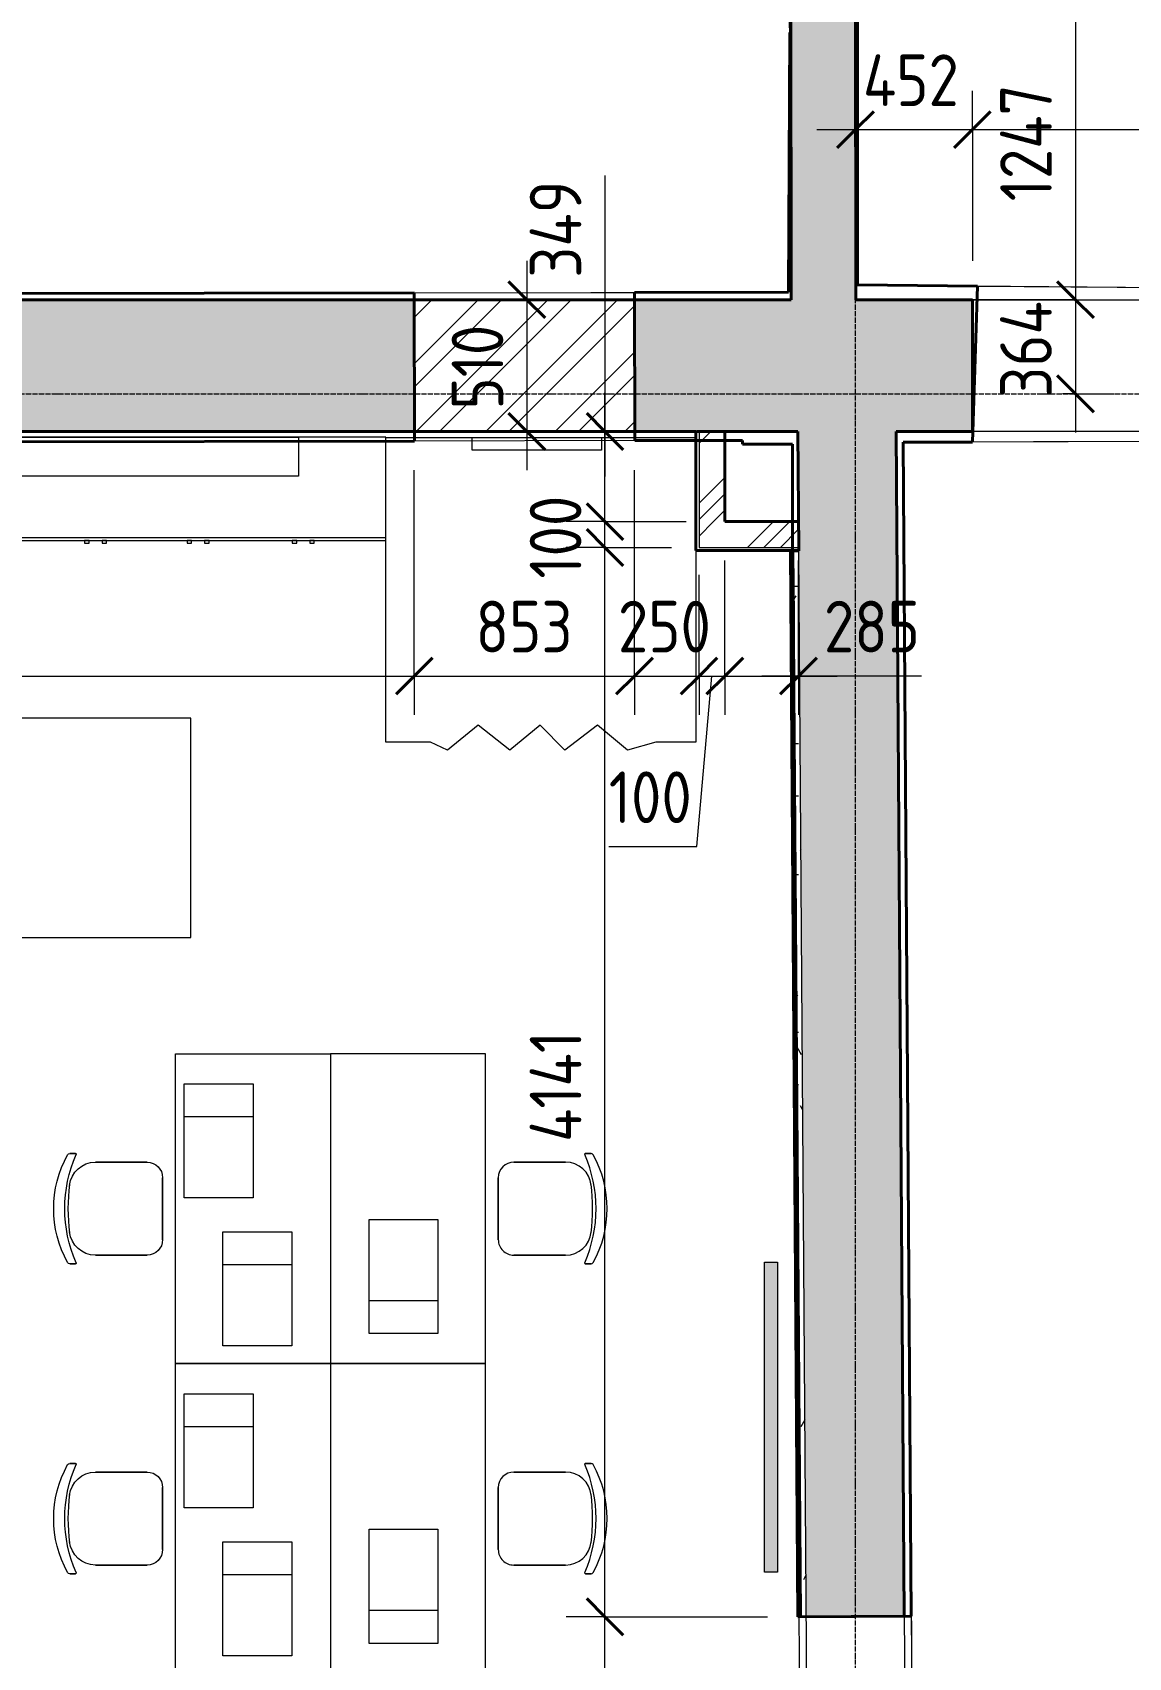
# Model space of a CAD drawing. Header units: millimetres. Extents: x -11886 to 68941, y -8130 to 45506.
# Drawn here: x -2627 to 1617, y 15663 to 21956 of the extents above; entities that cross this region are included whole.
import ezdxf

# ---------------------------------------------------------------- set-up
doc = ezdxf.new("R2010")
doc.units = ezdxf.units.MM
doc.linetypes.add('ADSK_Линия сетки', pattern=[25, 20, -2.5, 0, -2.5])
for name, color, linetype, lineweight in [('Оси', 7, 'Continuous', 9), ('Размеры', 7, 'Continuous', 9), ('Размеры-100', 7, 'Continuous', 9), ('Стены', 7, 'Continuous', 18), ('Стены внутренние', 7, 'Continuous', 18), ('Стены штриховка', 7, 'Continuous', 18)]:
    doc.layers.add(name, color=color, linetype=linetype, lineweight=lineweight)
for name, color, linetype, lineweight, true_color in [('Стены разрез', 7, 'Continuous', 40, 0xbb5389), ('ТХ', 5, 'Continuous', 9, 0x0000ff), ('ТХ 1 этаж_dwg', 7, 'Continuous', 9, 0x767676)]:
    doc.layers.add(name, color=color, linetype=linetype, lineweight=lineweight, true_color=true_color)
doc.styles.add('GOST Common_1', font='GOST_Common.ttf', dxfattribs={"width": 0.9, "height": 200})
doc.dimstyles.new('ADSK_Основной_2_мм_Округление_до_1_мм', dxfattribs={"dimscale": 304.8, "dimtxt": 201.142999, "dimasz": 0.463911, "dimexe": 0.492126, "dimexo": 0.492126, "dimgap": 0.098425, "dimtad": 1, "dimdec": 0, "dimdsep": 46, "dimtxsty": 'GOST Common_1', "dimblk1": 'OBLIQUE', "dimblk2": 'OBLIQUE', "dimsah": 1, "dimcen": 0.09, "dimdle": 0.492126, "dimazin": 2, "dimtfac": 1, "dimtdec": 4, "dimtix": 1, "dimtmove": 0, "dimatfit": 3, "dimfxl": 1, "dimtvp": 1, "dimtolj": 1, "dimtzin": 0, "dimlwd": 20, "dimlwe": 20, "dimarcsym": 2})
doc.dimstyles.new('ADSK_Основной_2_мм_Округление_до_1_мм_1', dxfattribs={"dimscale": 304.8, "dimtxt": 201.142999, "dimasz": 0.463911, "dimexe": 0.492126, "dimexo": 0.492126, "dimgap": 0.098425, "dimtad": 1, "dimdec": 0, "dimdsep": 46, "dimtxsty": 'GOST Common_1', "dimblk1": 'OBLIQUE', "dimblk2": 'OBLIQUE', "dimsah": 1, "dimcen": 0.09, "dimdle": 0.492126, "dimazin": 2, "dimtfac": 1, "dimtdec": 4, "dimtix": 1, "dimtmove": 1, "dimatfit": 3, "dimfxl": 1, "dimtvp": 1, "dimtolj": 1, "dimtzin": 0, "dimlwd": 20, "dimlwe": 20, "dimarcsym": 2})
doc.dimstyles.new('ADSK_Основной_2_мм_Округление_до_1_мм_3', dxfattribs={"dimscale": 304.8, "dimtxt": 201.142999, "dimasz": 0.463911, "dimexe": 0.492126, "dimexo": 0.492126, "dimgap": 0.098425, "dimtad": 1, "dimdec": 0, "dimdsep": 46, "dimtxsty": 'GOST Common_1', "dimblk1": 'OBLIQUE', "dimblk2": 'OBLIQUE', "dimsah": 1, "dimcen": 0.09, "dimdle": 0.492126, "dimazin": 2, "dimtfac": 1, "dimtdec": 4, "dimtix": 1, "dimtmove": 0, "dimatfit": 3, "dimfxl": 1, "dimtvp": 1, "dimtolj": 1, "dimtzin": 0, "dimlwd": 20, "dimlwe": 20, "dimarcsym": 2})
pattern_1 = [(45, (0, 0), (-179.605, 179.605), []), (45, (63.5, 0), (0, 359.2102), []), (45, (-63.5, 0), (0, 359.2102), [])]

# ---------------------------------------------------------------- blocks, each defined once
blk = doc.blocks.new('Существующие стены 1 эт - Существующие стены 1 эт-653793-01 План 1-го этажа кладочный')
at = {"layer": 'Стены', "color": 243, "true_color": 0xbb5389}
for p, q in [((566.1, 28543.8), (567.9, 20978.1)), ((305.9, 21955.8), (300.6, 22092.3)), ((300, 20950.1), (305.9, 21955.8)), ((567.9, 20978.1), (3402.1, 20953.8)), ((1032.1, 20974.1), (1012.1, 20369.9)), ((1032.1, 20974.1), (3018.4, 20957.1)), ((-3124.6, 20944.2), (300, 20950.1)), ((-1148.8, 20947.6), (-295.9, 20949.1)), ((-1148.8, 20947.6), (-1148.7, 20921)), ((-295.9, 20921), (-295.9, 20949.1)), ((-1147.8, 20411), (-1147.8, 20373.8)), ((-295, 20375.3), (-295, 20411)), ((-295, 20375.3), (-1147.8, 20373.8)), ((82.2, 20375.9), (53.7, 20375.9)), ((122.4, 20375.9), (82.2, 20375.9)), ((122.4, 20361.7), (122.4, 20375.9)), ((315.8, 20361.7), (122.4, 20361.7)), ((315.8, 20061.6), (315.8, 20361.7)), ((2891.8, 20374.6), (743.8, 20369.2)), ((743.8, 20369.2), (794.1, 13105.8)), ((2891.8, 20374.6), (1012.1, 20369.9)), ((350.4, 14320.7), (341.8, 15820.7)), ((748.6, 15823.5), (775.3, 15823.7)), ((775.3, 15823.7), (785.7, 14323.8))]:
    blk.add_line(p, q, dxfattribs=at)
at = {"layer": 'Стены разрез'}
for p, q in [((567.9, 20978.1), (567.6, 22167.6)), ((305.9, 21955.8), (300, 20950.1)), ((1032.1, 20974.1), (567.9, 20978.1)), ((1032.1, 20974.1), (1012.1, 20369.9)), ((-1148.8, 20947.6), (-3124.6, 20944.2)), ((-1148.8, 20947.6), (-1147.8, 20373.8)), ((300, 20950.1), (-295.9, 20949.1)), ((-295.9, 20949.1), (-295, 20375.3)), ((-3583.5, 20369.7), (-1147.8, 20373.8)), ((-295, 20375.3), (82.2, 20375.9)), ((82.2, 20375.9), (122.4, 20375.9)), ((122.4, 20375.9), (122.4, 20361.7)), ((122.4, 20361.7), (315.8, 20361.7)), ((315.8, 20361.7), (315.8, 19923.8)), ((743.8, 20369.2), (1012.1, 20369.9)), ((775.3, 15823.7), (743.8, 20369.2)), ((315.8, 19923.8), (318.7, 19867.1)), ((318.7, 19867.1), (341.8, 15820.7)), ((341.8, 15820.7), (775.3, 15823.7))]:
    blk.add_line(p, q, dxfattribs=at)
blk = doc.blocks.new('ТХ 1 этаж_dwg_Стул ученич штабелир _5-7-2118368-01 План 1-го этажа кладочный')
at = {"layer": 'ТХ', "color": 253, "true_color": 0xa0a0a0, "flags": 128}
for points in [[(120.1, 0), (-120.1, 0)], [(-179.9, -260.3), (-179.9, -60)], [(180.1, -260.3), (180.1, -60)], [(-213.4, -337.3), (-213.4, -359)], [(213.6, -337.3), (213.6, -359)]]:
    blk.add_lwpolyline(points, close=True, dxfattribs=at)
at = {"layer": 'ТХ', "color": 253, "true_color": 0xa0a0a0}
for centre, radius, start, end in [((-119.9, -60), 60, 90, 180), ((-119.9, -60), 60, 90, 180), ((120.1, -60), 60, 360, 90), ((120.1, -60), 60, 360, 90), ((-79.9, -260.3), 100, 180, 264.25844), ((-79.9, -260.3), 100, 180, 264.25844), ((80.1, -260.3), 100, 275.74156, 0), ((80.1, -260.3), 100, 275.74156, 0), ((-210.4, -337.3), 3, 63.89783, 180), ((-210.4, -337.3), 3, 63.89783, 180), ((-203.4, -359), 10, 180, 238.06825), ((-203.4, -359), 10, 180, 238.06825), ((0.1, 142.3), 520.8, 246.31951, 293.68049), ((0.1, 142.3), 520.8, 246.31951, 293.68049), ((0.1, 9), 430.5, 240.99166, 299.00834), ((0.1, 9), 430.5, 240.99166, 299.00834), ((0.1, 435.5), 800.4, 263.24698, 276.75302), ((0.1, 435.5), 800.4, 263.24698, 276.75302), ((203.6, -359), 10, 301.93175, 0), ((203.6, -359), 10, 301.93175, 0), ((210.6, -337.3), 3, 0, 116.10217), ((210.6, -337.3), 3, 0, 116.10217)]:
    blk.add_arc(centre, radius, start, end, dxfattribs=at)
blk = doc.blocks.new('ТХ 1 этаж_dwg_Стул ученич штабелир _5-7-2118377-01 План 1-го этажа кладочный')
at = {"layer": 'ТХ', "color": 253, "true_color": 0xa0a0a0, "flags": 128}
for points in [[(120.1, 0), (-120.1, 0)], [(-179.9, -260.3), (-179.9, -60)], [(180.1, -260.3), (180.1, -60)], [(-213.4, -337.3), (-213.4, -359)], [(213.6, -337.3), (213.6, -359)]]:
    blk.add_lwpolyline(points, close=True, dxfattribs=at)
at = {"layer": 'ТХ', "color": 253, "true_color": 0xa0a0a0}
for centre, radius, start, end in [((-119.9, -60), 60, 90, 180), ((-119.9, -60), 60, 90, 180), ((120.1, -60), 60, 360, 90), ((120.1, -60), 60, 360, 90), ((-79.9, -260.3), 100, 180, 264.25844), ((-79.9, -260.3), 100, 180, 264.25844), ((80.1, -260.3), 100, 275.74156, 0), ((80.1, -260.3), 100, 275.74156, 0), ((-210.4, -337.3), 3, 63.89783, 180), ((-210.4, -337.3), 3, 63.89783, 180), ((-203.4, -359), 10, 180, 238.06825), ((-203.4, -359), 10, 180, 238.06825), ((0.1, 142.3), 520.8, 246.31951, 293.68049), ((0.1, 142.3), 520.8, 246.31951, 293.68049), ((0.1, 9), 430.5, 240.99166, 299.00834), ((0.1, 9), 430.5, 240.99166, 299.00834), ((0.1, 435.5), 800.4, 263.24698, 276.75302), ((0.1, 435.5), 800.4, 263.24698, 276.75302), ((203.6, -359), 10, 301.93175, 0), ((203.6, -359), 10, 301.93175, 0), ((210.6, -337.3), 3, 0, 116.10217), ((210.6, -337.3), 3, 0, 116.10217)]:
    blk.add_arc(centre, radius, start, end, dxfattribs=at)
blk = doc.blocks.new('ТХ 1 этаж_dwg_Кабина примерочная-2118378-01 План 1-го этажа кладочный')
at = {"layer": 'ТХ', "color": 253, "true_color": 0xa0a0a0, "flags": 128}
for points in [[(287072.8, 3263.2), (286899.6, 3263.2), (286899.6, 4443.2), (288099.6, 4443.2), (288099.6, 3263.2), (287945.1, 3263.2), (287835.1, 3232.2), (287719.1, 3328.2), (287593.1, 3232.2), (287497.1, 3328.2), (287380.1, 3232.2), (287257.1, 3328.2), (287138.1, 3232.2)], [(287734.6, 4393.2), (287234.6, 4393.2), (287234.6, 4443.2), (287734.6, 4443.2)]]:
    blk.add_lwpolyline(points, close=True, dxfattribs=at)
blk = doc.blocks.new('ТХ 1 этаж_dwg_A$C727b9d3d-2118369-01 План 1-го этажа кладочный')
at = {"layer": 'ТХ', "color": 253, "true_color": 0xa0a0a0}
blk.add_line((388, -1450), (388, 0), dxfattribs=at)
at = {"layer": 'ТХ', "color": 253, "true_color": 0xa0a0a0, "flags": 128}
for points in [[(0, -1450), (400, -1450), (400, 0), (0, 0)], [(400, -277.1), (400, -294.4), (410.2, -294.4), (410.2, -277.1)], [(400, -344.7), (400, -362.1), (410.2, -362.1), (410.2, -344.7)], [(400, -684.1), (400, -701.5), (410.2, -701.5), (410.2, -684.1)], [(400, -751.8), (400, -769.1), (410.2, -769.1), (410.2, -751.8)], [(400, -1081), (400, -1098.4), (410.2, -1098.4), (410.2, -1081)], [(400, -1148.7), (400, -1166), (410.2, -1166), (410.2, -1148.7)]]:
    blk.add_lwpolyline(points, close=True, dxfattribs=at)
blk = doc.blocks.new('ТХ 1 этаж_dwg_Покрытие настенное-2118382-01 План 1-го этажа кладочный')
at = {"layer": 'ТХ', "color": 253, "true_color": 0xa0a0a0, "flags": 128}
for points in [[(250, -37), (250, 0), (263, 0)], [(263, 0), (2250, 0), (2250, -150)], [(2250, -150), (250, -150), (250, -37)]]:
    blk.add_lwpolyline(points, dxfattribs=at)
blk = doc.blocks.new('ТХ 1 этаж_dwg_A$C3da1b1ea-2118383-01 План 1-го этажа кладочный')
at = {"layer": 'ТХ', "true_color": 0xa0a0a0}
blk.add_hatch(color=253, dxfattribs=at).paths.add_polyline_path([(50, -1200), (50, 0), (0, 0), (0, -1200), (34.9, -1200)])
at = {"layer": 'ТХ', "color": 253, "true_color": 0xa0a0a0, "flags": 128}
blk.add_lwpolyline([(0, 0), (50, 0), (50, -1200), (0, -1200)], close=True, dxfattribs=at)
blk = doc.blocks.new('ТХ 1 этаж_dwg_Стол раскроечный-2118384-01 План 1-го этажа кладочный')
at = {"layer": 'ТХ', "color": 253, "true_color": 0xa0a0a0, "flags": 128}
blk.add_lwpolyline([(288002.1, 2846), (288002.1, 4646), (287152.1, 4646), (287152.1, 2846)], close=True, dxfattribs=at)
blk = doc.blocks.new('ТХ 1 этаж_dwg-2084881-01 План 1-го этажа кладочный')
at = {"layer": 'ТХ', "color": 253, "true_color": 0xa0a0a0, "flags": 128}
for points in [[(116527.7, -52871.6), (116527.7, -54071.6), (117127.7, -54071.6), (117127.7, -52871.6), (116527.7, -52871.6), (116527.7, -54071.6), (115927.7, -54071.6), (115927.7, -52871.6)], [(116527.7, -54071.6), (116527.7, -55271.6), (117127.7, -55271.6), (117127.7, -54071.6), (116527.7, -54071.6), (116527.7, -55271.6), (115927.7, -55271.6), (115927.7, -54071.6)]]:
    blk.add_lwpolyline(points, close=True, dxfattribs=at)
for points in [[(115961.3, -53430.2), (115961.3, -52988.2), (116228.3, -52988.2), (116228.3, -53430.2), (115961.3, -53430.2), (115961.3, -53115.2), (116228.3, -53115.2)], [(116944.2, -53513.1), (116944.2, -53955.1), (116677.2, -53955.1), (116677.2, -53513.1), (116944.2, -53513.1), (116944.2, -53828.1), (116677.2, -53828.1)], [(116111.3, -54003.2), (116111.3, -53561.2), (116378.3, -53561.2), (116378.3, -54003.2), (116111.3, -54003.2), (116111.3, -53688.2), (116378.3, -53688.2)], [(115961.3, -54630.2), (115961.3, -54188.2), (116228.3, -54188.2), (116228.3, -54630.2), (115961.3, -54630.2), (115961.3, -54315.2), (116228.3, -54315.2)], [(116944.2, -54713.1), (116944.2, -55155.1), (116677.2, -55155.1), (116677.2, -54713.1), (116944.2, -54713.1), (116944.2, -55028.1), (116677.2, -55028.1)], [(116111.3, -55203.2), (116111.3, -54761.2), (116378.3, -54761.2), (116378.3, -55203.2), (116111.3, -55203.2), (116111.3, -54888.2), (116378.3, -54888.2)]]:
    blk.add_lwpolyline(points, dxfattribs=at)
for name, p in [('ТХ 1 этаж_dwg_Покрытие настенное-2118382-01 План 1-го этажа кладочный', (114154.7, -50484.6)), ('ТХ 1 этаж_dwg_Кабина примерочная-2118378-01 План 1-го этажа кладочный', (-170157.7, -54927.9))]:
    blk.add_blockref(name, p)
for name, p, rotation in [('ТХ 1 этаж_dwg_A$C727b9d3d-2118369-01 План 1-го этажа кладочный', (116741.9, -50484.6), 270), ('ТХ 1 этаж_dwg_Стол раскроечный-2118384-01 План 1-го этажа кладочный', (111340.9, 235580.5), 270), ('ТХ 1 этаж_dwg_Стул ученич штабелир _5-7-2118368-01 План 1-го этажа кладочный', (117177.7, -53471.6), 89.99999999999999), ('ТХ 1 этаж_dwg_A$C3da1b1ea-2118383-01 План 1-го этажа кладочный', (118258.4, -54879), 180), ('ТХ 1 этаж_dwg_Стул ученич штабелир _5-7-2118368-01 План 1-го этажа кладочный', (117177.7, -54671.6), 89.99999999999999)]:
    blk.add_blockref(name, p, dxfattribs=dict(rotation=rotation))
at = {"extrusion": (0, 0, -1), "zscale": -1, "rotation": 90.00000000000001}
for p in [(-115877.7, -53471.6), (-115877.7, -54671.6)]:
    blk.add_blockref('ТХ 1 этаж_dwg_Стул ученич штабелир _5-7-2118377-01 План 1-го этажа кладочный', p, dxfattribs=at)
blk = doc.blocks.new('DIMBLOCK78-01 План 1-го этажа кладочный')
at = {"layer": 'Размеры-100', "lineweight": 20, "transparency": 16777216}
for p, q in [((-1148.7, 19463.7), (-1148.7, 20261)), ((-5631, 19463.7), (-5631, 19613.7)), ((-5631, 19463.7), (-1148.7, 19463.7)), ((-5631, 19463.7), (-5631, 19413.7)), ((-1148.7, 19463.7), (-1148.7, 19313.7))]:
    blk.add_line(p, q, dxfattribs=at)
at = {"layer": 'Размеры-100', "lineweight": 40, "transparency": 16777216}
for p, q in [((-5631, 19463.7), (-5560.3, 19534.4)), ((-1148.7, 19463.7), (-1078, 19534.4)), ((-5631, 19463.7), (-5701.7, 19393)), ((-1148.7, 19463.7), (-1219.4, 19393))]:
    blk.add_line(p, q, dxfattribs=at)
at = {"layer": 'Размеры-100', "color": 0, "lineweight": 20, "transparency": 16777216, "insert": (-3659.2, 19755.1), "char_height": 200, "width": 646.385, "attachment_point": 1, "line_spacing_factor": 1.022761, "style": 'GOST Common_1'}
blk.add_mtext('4482', dxfattribs=at)
blk = doc.blocks.new('_Oblique')
at = {"color": 0, "linetype": 'ByBlock', "lineweight": -2}
blk.add_line((-0.5, -0.5), (0.5, 0.5), dxfattribs=at)
blk = doc.blocks.new('DIMBLOCK79-01 План 1-го этажа кладочный')
at = {"layer": 'Размеры-100', "lineweight": 20, "transparency": 16777216}
for p, q in [((-1148.7, 19463.7), (-1148.7, 20261)), ((-295.9, 19463.7), (-295.9, 20261)), ((-1148.7, 19463.7), (-295.9, 19463.7)), ((-1148.7, 19463.7), (-1148.7, 19313.7)), ((-295.9, 19463.7), (-295.9, 19313.7))]:
    blk.add_line(p, q, dxfattribs=at)
at = {"layer": 'Размеры-100', "lineweight": 40, "transparency": 16777216}
for p, q in [((-1148.7, 19463.7), (-1078, 19534.4)), ((-295.9, 19463.7), (-225.2, 19534.4)), ((-1148.7, 19463.7), (-1219.4, 19393)), ((-295.9, 19463.7), (-366.6, 19393))]:
    blk.add_line(p, q, dxfattribs=at)
at = {"layer": 'Размеры-100', "color": 0, "lineweight": 20, "transparency": 16777216, "insert": (-911.5, 19755.1), "char_height": 200, "width": 454.106, "attachment_point": 1, "line_spacing_factor": 1.022761, "style": 'GOST Common_1'}
blk.add_mtext('853', dxfattribs=at)
blk = doc.blocks.new('DIMBLOCK80-01 План 1-го этажа кладочный')
at = {"layer": 'Размеры-100', "lineweight": 20, "transparency": 16777216}
for p, q in [((-295.9, 19463.7), (-295.9, 20261)), ((-46.3, 19463.7), (-46.3, 19855.6)), ((-295.9, 19463.7), (-46.3, 19463.7)), ((-295.9, 19463.7), (-295.9, 19313.7)), ((-46.3, 19463.7), (-46.3, 19313.7))]:
    blk.add_line(p, q, dxfattribs=at)
at = {"layer": 'Размеры-100', "lineweight": 40, "transparency": 16777216}
for p, q in [((-295.9, 19463.7), (-225.2, 19534.4)), ((-46.3, 19463.7), (24.4, 19534.4)), ((-295.9, 19463.7), (-366.6, 19393)), ((-46.3, 19463.7), (-117, 19393))]:
    blk.add_line(p, q, dxfattribs=at)
at = {"layer": 'Размеры-100', "color": 0, "lineweight": 20, "transparency": 16777216, "insert": (-360.3, 19755.1), "char_height": 200, "width": 454.106, "attachment_point": 1, "line_spacing_factor": 1.022761, "style": 'GOST Common_1'}
blk.add_mtext('250', dxfattribs=at)
blk = doc.blocks.new('DIMBLOCK81-01 План 1-го этажа кладочный')
at = {"layer": 'Размеры-100', "lineweight": 20, "transparency": 16777216}
for p, q in [((53.7, 19463.7), (53.7, 19911.6)), ((-46.3, 19463.7), (-46.3, 19855.6)), ((-54.7, 18803.1), (3.7, 19463.7)), ((-46.3, 19463.7), (53.7, 19463.7)), ((-46.3, 19463.7), (-46.3, 19313.7)), ((53.7, 19463.7), (53.7, 19313.7)), ((-395.6, 18803.1), (-54.7, 18803.1))]:
    blk.add_line(p, q, dxfattribs=at)
at = {"layer": 'Размеры-100', "lineweight": 40, "transparency": 16777216}
for p, q in [((-46.3, 19463.7), (24.4, 19534.4)), ((53.7, 19463.7), (124.4, 19534.4)), ((-46.3, 19463.7), (-117, 19393)), ((53.7, 19463.7), (-17, 19393))]:
    blk.add_line(p, q, dxfattribs=at)
at = {"layer": 'Размеры-100', "color": 0, "lineweight": 20, "transparency": 16777216, "insert": (-395.6, 19094.4), "char_height": 200, "width": 409.104, "attachment_point": 1, "line_spacing_factor": 1.022761, "style": 'GOST Common_1'}
blk.add_mtext('100', dxfattribs=at)
blk = doc.blocks.new('DIMBLOCK82-01 План 1-го этажа кладочный')
at = {"layer": 'Размеры-100', "lineweight": 20, "transparency": 16777216}
for p, q in [((53.7, 19463.7), (53.7, 19911.6)), ((339.1, 19463.7), (339.1, 19911.6)), ((53.7, 19463.7), (489.1, 19463.7)), ((53.7, 19463.7), (53.7, 19313.7)), ((437.3, 19463.7), (196.4, 19463.7)), ((339.1, 19463.7), (339.1, 19313.7)), ((815.7, 19463.7), (437.3, 19463.7))]:
    blk.add_line(p, q, dxfattribs=at)
at = {"layer": 'Размеры-100', "lineweight": 40, "transparency": 16777216}
for p, q in [((53.7, 19463.7), (124.4, 19534.4)), ((339.1, 19463.7), (409.8, 19534.4)), ((53.7, 19463.7), (-17, 19393)), ((339.1, 19463.7), (268.4, 19393))]:
    blk.add_line(p, q, dxfattribs=at)
at = {"layer": 'Размеры-100', "color": 0, "lineweight": 20, "transparency": 16777216, "insert": (437.3, 19755.1), "char_height": 200, "width": 454.106, "attachment_point": 1, "line_spacing_factor": 1.022761, "style": 'GOST Common_1'}
blk.add_mtext('285', dxfattribs=at)
blk = doc.blocks.new('DIMBLOCK88-01 План 1-го этажа кладочный')
at = {"layer": 'Размеры-100', "lineweight": 40, "transparency": 16777216}
for p, q in [((-410.4, 15820.9), (-481.1, 15891.6)), ((-410.4, 15820.9), (-339.7, 15750.2)), ((-410.4, 14320.9), (-481.1, 14391.6)), ((-410.4, 14320.9), (-339.7, 14250.2))]:
    blk.add_line(p, q, dxfattribs=at)
at = {"layer": 'Размеры-100', "lineweight": 20, "transparency": 16777216}
for p, q in [((-410.4, 15820.9), (-560.4, 15820.9)), ((-410.4, 14320.9), (-410.4, 15820.9)), ((-410.4, 15820.9), (218.6, 15820.9)), ((-410.4, 14320.9), (-560.4, 14320.9)), ((-410.4, 14320.9), (229, 14320.9))]:
    blk.add_line(p, q, dxfattribs=at)
at = {"layer": 'Размеры-100', "color": 0, "lineweight": 20, "transparency": 16777216, "insert": (-701.8, 14837.4), "char_height": 200, "width": 560.473, "attachment_point": 1, "rotation": 90, "line_spacing_factor": 1.022761, "style": 'GOST Common_1'}
blk.add_mtext('1500', dxfattribs=at)
blk = doc.blocks.new('DIMBLOCK89-01 План 1-го этажа кладочный')
at = {"layer": 'Размеры-100', "lineweight": 40, "transparency": 16777216}
for p, q in [((-410.4, 19961.6), (-481.1, 20032.3)), ((-410.4, 19961.6), (-339.7, 19890.9)), ((-410.4, 15820.9), (-481.1, 15891.6)), ((-410.4, 15820.9), (-339.7, 15750.2))]:
    blk.add_line(p, q, dxfattribs=at)
at = {"layer": 'Размеры-100', "lineweight": 20, "transparency": 16777216}
for p, q in [((-410.4, 19961.6), (-560.4, 19961.6)), ((-410.4, 15820.9), (-410.4, 19961.6)), ((-410.4, 19961.6), (-152.3, 19961.6)), ((-410.4, 15820.9), (-560.4, 15820.9)), ((-410.4, 15820.9), (218.6, 15820.9))]:
    blk.add_line(p, q, dxfattribs=at)
at = {"layer": 'Размеры-100', "color": 0, "lineweight": 20, "transparency": 16777216, "insert": (-701.8, 17659.4), "char_height": 200, "width": 556.382, "attachment_point": 1, "rotation": 90, "line_spacing_factor": 1.022761, "style": 'GOST Common_1'}
blk.add_mtext('4141', dxfattribs=at)
blk = doc.blocks.new('DIMBLOCK90-01 План 1-го этажа кладочный')
at = {"layer": 'Размеры-100', "lineweight": 40, "transparency": 16777216}
for p, q in [((-410.4, 20061.6), (-481.1, 20132.3)), ((-410.4, 19961.6), (-481.1, 20032.3)), ((-410.4, 20061.6), (-339.7, 19990.9)), ((-410.4, 19961.6), (-339.7, 19890.9))]:
    blk.add_line(p, q, dxfattribs=at)
at = {"layer": 'Размеры-100', "lineweight": 20, "transparency": 16777216}
for p, q in [((-410.4, 20061.6), (-560.4, 20061.6)), ((-410.4, 19961.6), (-410.4, 20061.6)), ((-410.4, 20061.6), (-96.3, 20061.6)), ((-410.4, 19961.6), (-560.4, 19961.6)), ((-410.4, 19961.6), (-152.3, 19961.6))]:
    blk.add_line(p, q, dxfattribs=at)
at = {"layer": 'Размеры-100', "color": 0, "lineweight": 20, "transparency": 16777216, "insert": (-701.8, 19841.1), "char_height": 200, "width": 409.104, "attachment_point": 1, "rotation": 90, "line_spacing_factor": 1.022761, "style": 'GOST Common_1'}
blk.add_mtext('100', dxfattribs=at)
blk = doc.blocks.new('DIMBLOCK91-01 План 1-го этажа кладочный')
at = {"layer": 'Размеры-100', "lineweight": 20, "transparency": 16777216}
for p, q in [((-410.4, 21401.5), (-410.4, 21006)), ((-410.4, 21006), (-410.4, 20236.3)), ((-410.4, 20061.6), (-410.4, 20561)), ((-410.4, 20411), (-560.4, 20411)), ((-410.4, 20411), (-360.4, 20411)), ((-410.4, 20061.6), (-560.4, 20061.6)), ((-410.4, 20061.6), (-96.3, 20061.6))]:
    blk.add_line(p, q, dxfattribs=at)
at = {"layer": 'Размеры-100', "lineweight": 40, "transparency": 16777216}
for p, q in [((-410.4, 20411), (-481.1, 20481.7)), ((-410.4, 20411), (-339.7, 20340.3)), ((-410.4, 20061.6), (-481.1, 20132.3)), ((-410.4, 20061.6), (-339.7, 19990.9))]:
    blk.add_line(p, q, dxfattribs=at)
at = {"layer": 'Размеры-100', "color": 0, "lineweight": 20, "transparency": 16777216, "insert": (-701.8, 21006), "char_height": 200, "width": 474.561, "attachment_point": 1, "rotation": 90, "line_spacing_factor": 1.022761, "style": 'GOST Common_1'}
blk.add_mtext('349', dxfattribs=at)
blk = doc.blocks.new('DIMBLOCK104-01 План 1-го этажа кладочный')
at = {"layer": 'Размеры-100', "lineweight": 20, "transparency": 16777216}
for p, q in [((559.9, 21579.7), (559.9, 21729.7)), ((1012.1, 21579.7), (1012.1, 21729.7)), ((409.9, 21579.7), (1012.1, 21579.7)), ((559.9, 21579.7), (559.9, 21529.7)), ((1012.1, 21579.7), (1012.1, 21071))]:
    blk.add_line(p, q, dxfattribs=at)
at = {"layer": 'Размеры-100', "lineweight": 40, "transparency": 16777216}
for p, q in [((559.9, 21579.7), (630.6, 21650.4)), ((1012.1, 21579.7), (1082.8, 21650.4)), ((559.9, 21579.7), (489.2, 21509)), ((1012.1, 21579.7), (941.4, 21509))]:
    blk.add_line(p, q, dxfattribs=at)
at = {"layer": 'Размеры-100', "color": 0, "lineweight": 20, "transparency": 16777216, "insert": (588.3, 21871.1), "char_height": 200, "width": 474.561, "attachment_point": 1, "line_spacing_factor": 1.022761, "style": 'GOST Common_1'}
blk.add_mtext('452', dxfattribs=at)
blk = doc.blocks.new('DIMBLOCK105-01 План 1-го этажа кладочный')
at = {"layer": 'Размеры-100', "lineweight": 20, "transparency": 16777216}
for p, q in [((1012.1, 21579.7), (1012.1, 21729.7)), ((2903.8, 21579.7), (2903.8, 21729.7)), ((1012.1, 21579.7), (2903.8, 21579.7)), ((1012.1, 21579.7), (1012.1, 21071)), ((2903.8, 21579.7), (2903.8, 21071))]:
    blk.add_line(p, q, dxfattribs=at)
at = {"layer": 'Размеры-100', "lineweight": 40, "transparency": 16777216}
for p, q in [((1012.1, 21579.7), (1082.8, 21650.4)), ((2903.8, 21579.7), (2974.5, 21650.4)), ((1012.1, 21579.7), (941.4, 21509)), ((2903.8, 21579.7), (2833.1, 21509))]:
    blk.add_line(p, q, dxfattribs=at)
at = {"layer": 'Размеры-100', "color": 0, "lineweight": 20, "transparency": 16777216, "insert": (1724.4, 21871.1), "char_height": 200, "width": 560.473, "attachment_point": 1, "line_spacing_factor": 1.022761, "style": 'GOST Common_1'}
blk.add_mtext('1892', dxfattribs=at)
blk = doc.blocks.new('DIMBLOCK117-01 План 1-го этажа кладочный')
at = {"layer": 'Размеры-100', "lineweight": 40, "transparency": 16777216}
for p, q in [((1411.1, 22167.6), (1340.4, 22238.3)), ((1411.1, 22167.6), (1481.8, 22096.9)), ((1411.1, 20921), (1340.4, 20991.7)), ((1411.1, 20921), (1481.8, 20850.3))]:
    blk.add_line(p, q, dxfattribs=at)
at = {"layer": 'Размеры-100', "lineweight": 20, "transparency": 16777216}
for p, q in [((1411.1, 22167.6), (717.6, 22167.6)), ((1411.1, 22167.6), (1411.1, 20921)), ((1411.1, 22167.6), (1561.1, 22167.6)), ((1411.1, 20921), (863.2, 20921)), ((1411.1, 20921), (1561.1, 20921))]:
    blk.add_line(p, q, dxfattribs=at)
at = {"layer": 'Размеры-100', "color": 0, "lineweight": 20, "transparency": 16777216, "insert": (1119.7, 21302.3), "char_height": 200, "width": 580.928, "attachment_point": 1, "rotation": 90, "line_spacing_factor": 1.022761, "style": 'GOST Common_1'}
blk.add_mtext('1247', dxfattribs=at)
blk = doc.blocks.new('DIMBLOCK118-01 План 1-го этажа кладочный')
at = {"layer": 'Размеры-100', "lineweight": 40, "transparency": 16777216}
for p, q in [((1411.1, 20921), (1340.4, 20991.7)), ((1411.1, 20921), (1481.8, 20850.3)), ((1411.1, 20556.8), (1340.4, 20627.5)), ((1411.1, 20556.8), (1481.8, 20486.1))]:
    blk.add_line(p, q, dxfattribs=at)
at = {"layer": 'Размеры-100', "lineweight": 20, "transparency": 16777216}
for p, q in [((1411.1, 20921), (863.2, 20921)), ((1411.1, 20921), (1411.1, 20406.8)), ((1411.1, 20921), (1561.1, 20921)), ((1411.1, 20556.8), (1361.1, 20556.8)), ((1411.1, 20556.8), (1561.1, 20556.8))]:
    blk.add_line(p, q, dxfattribs=at)
at = {"layer": 'Размеры-100', "color": 0, "lineweight": 20, "transparency": 16777216, "insert": (1119.7, 20541.2), "char_height": 200, "width": 474.561, "attachment_point": 1, "rotation": 90, "line_spacing_factor": 1.022761, "style": 'GOST Common_1'}
blk.add_mtext('364', dxfattribs=at)
blk = doc.blocks.new('DIMBLOCK751-01 План 1-го этажа кладочный')
at = {"layer": 'Размеры-100', "lineweight": 20, "transparency": 16777216}
for p, q in [((-712.7, 21071), (-712.7, 20261)), ((-712.7, 20921), (-762.7, 20921)), ((-712.7, 20921), (-562.7, 20921)), ((-712.7, 20411), (-762.7, 20411)), ((-712.7, 20411), (-562.7, 20411))]:
    blk.add_line(p, q, dxfattribs=at)
at = {"layer": 'Размеры-100', "lineweight": 40, "transparency": 16777216}
for p, q in [((-712.7, 20921), (-783.4, 20991.7)), ((-712.7, 20921), (-642, 20850.3)), ((-712.7, 20411), (-783.4, 20481.7)), ((-712.7, 20411), (-642, 20340.3))]:
    blk.add_line(p, q, dxfattribs=at)
at = {"layer": 'Размеры-100', "color": 0, "lineweight": 20, "transparency": 16777216, "insert": (-1004.1, 20495.5), "char_height": 200, "width": 409.104, "attachment_point": 1, "rotation": 90, "line_spacing_factor": 1.022761, "style": 'GOST Common_1'}
blk.add_mtext('510', dxfattribs=at)

msp = doc.modelspace()

# ---------------------------------------------------------------- hatches: boundary and pattern name
at = {"layer": 'Стены внутренние', "true_color": 0xc0c0c0}
h = msp.add_hatch(color=9, dxfattribs=at)
h.paths.add_polyline_path([(559.1, 20921), (561, 20921), (559.1, 22167.8), (309.1, 22167.4), (311, 20921), (336.7, 20921)])
h.paths.add_polyline_path([(307, 23528.6), (557, 23529), (554.5, 25125.6), (304.5, 25125.2), (307, 23528.6)])
h.paths.add_polyline_path([(302.2, 26625.2), (552.2, 26625.6), (539.9, 34625.6), (289.9, 34625.2), (302.2, 26625.6)])
h.paths.add_polyline_path([(288.2, 35755.2), (538.2, 35755.6), (536.6, 36781.9), (286.6, 36781.9), (288, 35839.2)])
h = msp.add_hatch(color=9, dxfattribs=at)
h.paths.add_polyline_path([(336.7, 20411), (716.7, 20411), (713.2, 20921), (-295.9, 20921), (-295.9, 20411), (300, 20411)])
h.paths.add_polyline_path([(-1148.7, 20411), (-1148.7, 20921), (-5631, 20921), (-5631, 20411), (-1182.5, 20411)])
at = {"layer": 'Стены внутренние', "lineweight": 9}
h = msp.add_hatch(dxfattribs=at)
h.set_pattern_fill('FP_5', color=256, angle=225, style=0, pattern_type=2)
h.set_pattern_definition([(45, (0, 0), (-134.7038, 134.7038), []), (45, (89.8, -7e-12), (-134.7038, 134.7038), [])])
h.paths.add_polyline_path([(-1147.8, 20411), (-295.9, 20411), (-295.9, 20921), (-1148.7, 20921), (-1147.8, 20411)])
at = {"layer": 'Стены внутренние', "true_color": 0xc0c0c0}
h = msp.add_hatch(color=9, dxfattribs=at)
h.paths.add_polyline_path([(3018.4, 20411), (3433.5, 20411), (3433.5, 20921), (3018.4, 20921), (3018.4, 20725.9)])
h.paths.add_polyline_path([(1012.1, 20411), (1012.1, 20921), (713.2, 20921), (716.7, 20411), (775.3, 20411)])
at = {"layer": 'Стены внутренние', "lineweight": 9}
h = msp.add_hatch(dxfattribs=at)
h.set_pattern_fill('FP_3', color=256, style=0, pattern_type=2)
h.set_pattern_definition(pattern_1)
h.paths.add_polyline_path([(53.7, 20061.6), (53.7, 20411), (-46.3, 20411), (-46.3, 20061.6)])
at = {"layer": 'Стены внутренние', "true_color": 0xc0c0c0}
h = msp.add_hatch(color=9, dxfattribs=at)
h.paths.add_polyline_path([(630.8, 9039.3), (795.6, 9039.3), (759, 14323.6), (379, 14320.7), (415.6, 9039.3)])
h.paths.add_polyline_path([(368.6, 15820.9), (748.6, 15823.7), (716.7, 20411), (336.7, 20411), (368.6, 15820.9)])
at = {"layer": 'Стены внутренние', "lineweight": 9}
h = msp.add_hatch(dxfattribs=at)
h.set_pattern_fill('FP_3', color=256, style=0, pattern_type=2)
h.set_pattern_definition(pattern_1)
h.paths.add_polyline_path([(339.8, 19961.6), (339.1, 20061.6), (-46.3, 20061.6), (-46.3, 19961.6), (336.7, 19961.6)])
h = msp.add_hatch(dxfattribs=at)
h.set_pattern_fill('FP_2', color=256, style=0, pattern_type=2)
h.set_pattern_definition([(0, (0, 0), (406.4, 101.6), [33.528, -271.272, 33.528, -271.272, -1625.6]), (0, (0, 0), (406.4, 101.6), [-609.6, 33.528, -576.072, 33.528, -271.272, -711.2]), (0, (0, 0), (406.4, 101.6), [-1524, 33.528, -169.672, 33.528, -474.472]), (120, (152.4, 50.8), (-291.1882, 301.1527), [33.528, -271.272, 33.528, -271.272, -1625.6]), (120, (152.4, 50.8), (-291.1882, 301.1527), [-609.6, 33.528, -576.072, 33.528, -271.272, -711.2]), (120, (152.4, 50.8), (-291.1882, 301.1527), [-1524, 33.528, -169.672, 33.528, -474.472]), (240, (203.2, 254), (-115.2118, -402.7527), [33.528, -271.272, 33.528, -271.272, -1625.6]), (240, (203.2, 254), (-115.2118, -402.7527), [-609.6, 33.528, -576.072, 33.528, -271.272, -711.2]), (240, (203.2, 254), (-115.2118, -402.7527), [-1524, 33.528, -169.672, 33.528, -474.472])])
h.paths.add_polyline_path([(393.1, 12272), (393.2, 12272), (379, 14320.9), (359, 14319.8), (373.2, 12272), (379, 12272)])
h.paths.add_polyline_path([(348.6, 15820.8), (368.6, 15820.9), (339.8, 19948.8), (319.9, 19948.7), (348.6, 15820.8)])

# ---------------------------------------------------------------- linework, layer by layer
at = {"layer": 'Оси', "linetype": 'ADSK_Линия сетки'}
for p, q in [((559.9, -7330.4), (559.9, 44421.9)), ((-11086.2, 20556.8), (57141.7, 20556.8))]:
    msp.add_line(p, q, dxfattribs=at)
at = {"layer": 'Стены внутренние', "lineweight": 40}
for p, q in [((304.5, 25125.2), (311, 20921)), ((561, 20921), (554.5, 25125.6)), ((311, 20921), (-5631, 20921)), ((1012.1, 20921), (561, 20921)), ((1012.1, 20411), (1012.1, 20921)), ((-5631, 20411), (-58.3, 20411)), ((-58.3, 20411), (-58.3, 19949.6)), ((-56.3, 20411), (336.7, 20411)), ((53.7, 20061.6), (53.7, 20411)), ((336.7, 20411), (339.9, 19951.6)), ((748.6, 15823.5), (716.7, 20411)), ((716.7, 20411), (1012.1, 20411)), ((339.1, 20061.6), (53.7, 20061.6)), ((-58.3, 19949.6), (339.9, 19949.6)), ((339.9, 19948.8), (307.9, 19948.6)), ((307.9, 19948.6), (336.6, 15820.7)), ((339.9, 19949.6), (339.9, 19948.8)), ((336.6, 15820.7), (748.6, 15823.5))]:
    msp.add_line(p, q, dxfattribs=at)
at = {"layer": 'Стены внутренние'}
for p, q in [((-1148.7, 20411), (-1148.7, 20921)), ((-295.9, 20921), (-295.9, 20411)), ((1012.1, 20921), (2891.8, 20921)), ((2891.8, 20411), (1012.1, 20411)), ((393.1, 12284), (339.9, 19948.8)), ((748.6, 15823.5), (759, 14323.6))]:
    msp.add_line(p, q, dxfattribs=at)
at = {"layer": 'Стены штриховка'}
for p, q in [((-56.3, 20411), (-58.3, 20411)), ((-56.3, 20411), (-56.3, 19949.6)), ((-46.3, 20411), (-46.3, 19961.6)), ((-56.3, 19961.6), (-58.3, 19961.6)), ((-58.3, 19951.6), (339.9, 19951.6)), ((-46.3, 19961.6), (339.8, 19961.6)), ((309.9, 19948.6), (338.6, 15820.7)), ((319.9, 19948.7), (348.6, 15820.8)), ((339.9, 19949.6), (339.9, 19951.6))]:
    msp.add_line(p, q, dxfattribs=at)

# ---------------------------------------------------------------- block references
at = {"layer": 'Стены разрез'}
msp.add_blockref('Существующие стены 1 эт - Существующие стены 1 эт-653793-01 План 1-го этажа кладочный', (0, 0), dxfattribs=at)
at = {"layer": 'ТХ 1 этаж_dwg', "color": 253, "true_color": 0xa0a0a0}
msp.add_blockref('ТХ 1 этаж_dwg-2084881-01 План 1-го этажа кладочный', (-118001.2, 70872.8), dxfattribs=at)

# ---------------------------------------------------------------- dimensions: what is measured, and where the dimension line sits
at = {"layer": 'Размеры', "lineweight": 20}
for base, p1, p2, dimstyle, override, picture, middle in [((1411.1, 20921), (567.6, 22167.6), (713.2, 20921), 'ADSK_Основной_2_мм_Округление_до_1_мм', {"dimpost": '<>', "dimfxl": 1255.129732}, 'DIMBLOCK117-01 План 1-го этажа кладочный', (1281.1, 21544.3)), ((-712.7, 20411), (-612.7, 20921), (-612.7, 20411), 'ADSK_Основной_2_мм_Округление_до_1_мм_3', {"dimpost": '<>', "dimfxl": 510}, 'DIMBLOCK751-01 План 1-го этажа кладочный', (-842.7, 20666)), ((1411.1, 20556.8), (713.2, 20921), (1511.1, 20556.8), 'ADSK_Основной_2_мм_Округление_до_1_мм', {"dimpost": '<>', "dimfxl": 877.082086}, 'DIMBLOCK118-01 План 1-го этажа кладочный', (1281.1, 20738.9)), ((-410.4, 20061.6), (-2.3, 19961.6), (53.7, 20061.6), 'ADSK_Основной_2_мм_Округление_до_1_мм', {"dimpost": '<>', "dimfxl": 114.61239}, 'DIMBLOCK90-01 План 1-го этажа кладочный', (-540.4, 20011.6)), ((-410.4, 19961.6), (368.6, 15820.9), (-2.3, 19961.6), 'ADSK_Основной_2_мм_Округление_до_1_мм', {"dimpost": '<>', "dimfxl": 4157.23028}, 'DIMBLOCK89-01 План 1-го этажа кладочный', (-540.4, 17891.2)), ((-410.4, 15820.9), (379, 14320.9), (368.6, 15820.9), 'ADSK_Основной_2_мм_Округление_до_1_мм', {"dimpost": '<>', "dimfxl": 1500}, 'DIMBLOCK88-01 План 1-го этажа кладочный', (-540.4, 15070.9))]:
    dim = msp.add_linear_dim(base=base, p1=p1, p2=p2, angle=90, dimstyle=dimstyle, override=override, dxfattribs=at)
    dim.commit()
    dim.dimension.update_dxf_attribs({"geometry": picture, "text_midpoint": middle})
for base, p1, p2, override, picture, middle in [((1012.1, 21579.7), (559.9, 21679.7), (1012.1, 20921), {"dimpost": '<>', "dimfxl": 883.210217}, 'DIMBLOCK104-01 План 1-го этажа кладочный', (786, 21709.7)), ((2903.8, 21579.7), (1012.1, 20921), (2903.8, 20921), {"dimpost": '<>', "dimfxl": 1891.728431}, 'DIMBLOCK105-01 План 1-го этажа кладочный', (1957.9, 21709.7)), ((-1148.7, 19463.7), (-5631, 19563.7), (-1148.7, 20411), {"dimpost": '<>', "dimfxl": 4561.711199}, 'DIMBLOCK78-01 План 1-го этажа кладочный', (-3389.9, 19593.7)), ((-295.9, 19463.7), (-1148.7, 20411), (-295.9, 20411), {"dimpost": '<>', "dimfxl": 852.827054}, 'DIMBLOCK79-01 План 1-го этажа кладочный', (-722.3, 19593.7)), ((-46.3, 19463.7), (-295.9, 20411), (-46.3, 20005.6), {"dimpost": '<>', "dimfxl": 476.112058}, 'DIMBLOCK80-01 План 1-го этажа кладочный', (-171.1, 19593.7))]:
    dim = msp.add_linear_dim(base=base, p1=p1, p2=p2, dimstyle='ADSK_Основной_2_мм_Округление_до_1_мм', override=override, dxfattribs=at)
    dim.commit()
    dim.dimension.update_dxf_attribs({"geometry": picture, "text_midpoint": middle})
dim = msp.add_linear_dim(base=(-410.4, 20411), p1=(53.7, 20061.6), p2=(-510.4, 20411), angle=90, dimstyle='ADSK_Основной_2_мм_Округление_до_1_мм_1', override={"dimpost": '<>', "dimfxl": 663.580516}, dxfattribs=at)
dim.commit()
dim.dimension.update_dxf_attribs({"geometry": 'DIMBLOCK91-01 План 1-го этажа кладочный', "text_midpoint": (-568.5, 21243.3), "dimtype": 160, "text_rotation": 90})
for base, p1, p2, override, picture, middle in [((53.7, 19463.7), (-46.3, 20005.6), (53.7, 20061.6), {"dimpost": '<>', "dimfxl": 114.61239}, 'DIMBLOCK81-01 План 1-го этажа кладочный', (-191.1, 18961.1)), ((339.1, 19463.7), (53.7, 20061.6), (339.1, 20061.6), {"dimpost": '<>', "dimfxl": 285.416346}, 'DIMBLOCK82-01 План 1-го этажа кладочный', (664.4, 19621.7))]:
    dim = msp.add_linear_dim(base=base, p1=p1, p2=p2, dimstyle='ADSK_Основной_2_мм_Округление_до_1_мм_1', override=override, dxfattribs=at)
    dim.commit()
    dim.dimension.update_dxf_attribs({"geometry": picture, "text_midpoint": middle, "dimtype": 160})

doc.saveas('drawing.dxf')
